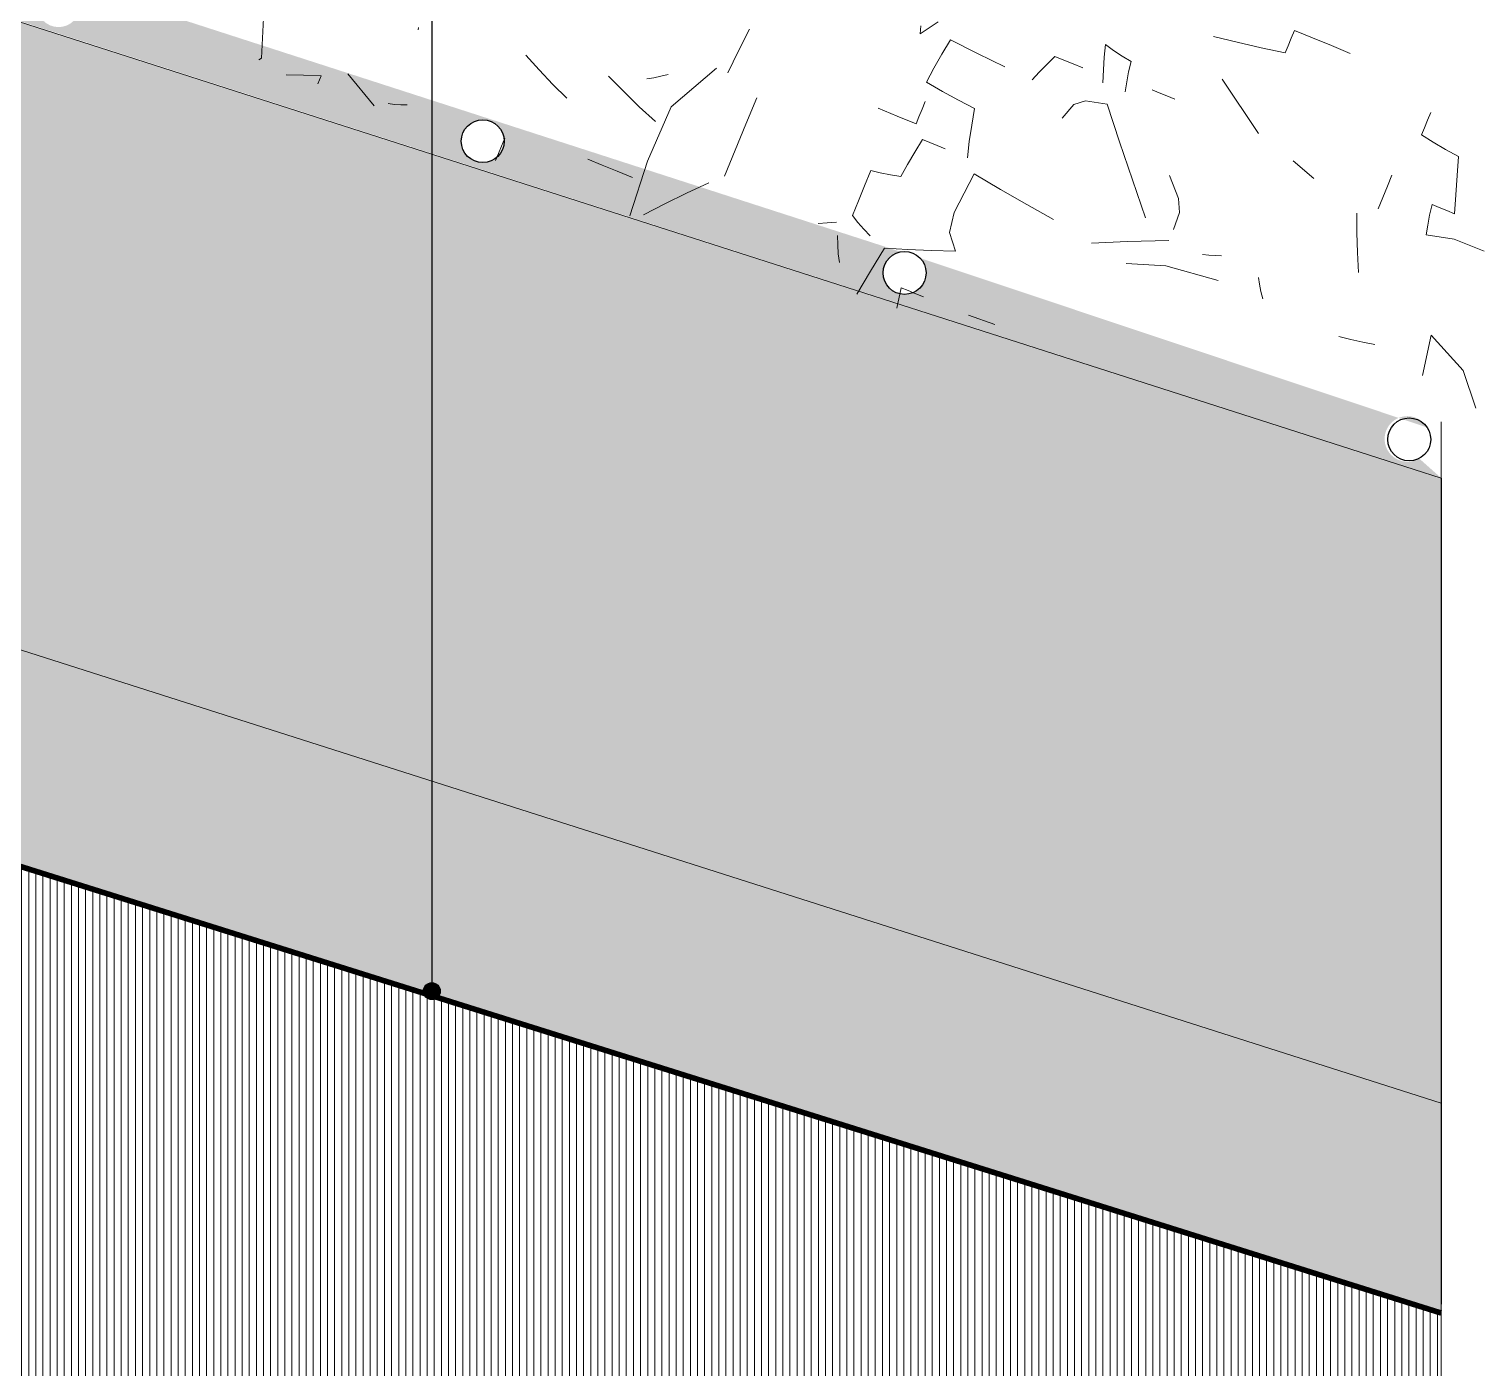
# Model space of a CAD drawing. Header units: metres. Extents: x -325 to 301, y -147 to 149.
# Drawn here: x 16.218 to 17.513, y 90.131 to 91.326 of the extents above; entities that cross this region are included whole.
import ezdxf

# ---------------------------------------------------------------- set-up
doc = ezdxf.new("R2010")
doc.units = ezdxf.units.M
doc.linetypes.add('ACAD_ISO03W100', pattern=[30, 12, -18])
doc.layers.add('-AUX-QAD', color=5, linetype='Continuous', plot=False)
doc.layers.add('0-TX-1_25', color=7, linetype='Continuous', true_color=0x3f4f7f)
for name, color, linetype in [('02-L-Geotextile', 32, 'Continuous'), ('02-TRAÇ-D-linia 2', 251, 'Continuous'), ('10-DET-encoixinat', 37, 'Continuous'), ('10-DET_TERRENY_compactat', 252, 'Continuous'), ('10-DET_TERRENY_sol estructural', 251, 'Continuous')]:
    doc.layers.add(name, color=color, linetype=linetype)
for name, color, linetype, lineweight in [('05-VEG-sec plano 2_', 251, 'Continuous', 18), ('1-CM', 7, 'Continuous', 0), ('2-L-secció', 1, 'Continuous', 0), ('3-TR Seleccionat', 44, 'Continuous', 0)]:
    doc.layers.add(name, color=color, linetype=linetype, lineweight=lineweight)

# ---------------------------------------------------------------- blocks, each defined once
blk = doc.blocks.new('arbusto')
at = {"color": 0}
for p, q in [((85.55849472642876, 109.3330844100565), (85.55806767835747, 109.326134518953)), ((85.57476004841737, 109.3320849623997), (85.55849472642876, 109.3330844100565)), ((85.59146953257732, 109.331058222102), (85.57476004841737, 109.3320849623997)), ((85.60840060084593, 109.3300178648205), (85.59146953257732, 109.331058222102)), ((85.55765424703714, 109.3194062095135), (85.55726810742635, 109.313122062129)), ((85.55806767835747, 109.326134518953), (85.55765424703714, 109.3194062095135)), ((85.51691636093892, 109.3086254058871), (85.49676774989348, 109.306820741971)), ((85.53707858826965, 109.3106516526313), (85.51691636093892, 109.3086254058871)), ((85.55726810742635, 109.313122062129), (85.53707858826965, 109.3106516526313)), ((85.68659633374773, 109.2981991490815), (85.68702338146977, 109.3051490401849)), ((85.68579676304944, 109.2851866903948), (85.68618290196173, 109.2914708398748)), ((85.68618290196173, 109.2914708398748), (85.68659633374773, 109.2981991490815)), ((85.69695110549219, 109.2825345920864), (85.68579676304944, 109.2851866903948)), ((85.70856322464533, 109.2800767834997), (85.69695110549219, 109.2825345920864)), ((85.72042422031518, 109.2780495205661), (85.70856322464533, 109.2800767834997)), ((85.41446511284448, 109.271802516887), (85.41688308655284, 109.2616350800963)), ((85.42236659140326, 109.2693502950715), (85.41446511284448, 109.271802516887)), ((85.4305032659322, 109.2671060406137), (85.42236659140326, 109.2693502950715)), ((85.4391113956226, 109.2652786553372), (85.4305032659322, 109.2671060406137)), ((85.52924862410873, 109.2647494601551), (85.51489017170388, 109.2756505991565)), ((85.72449484351091, 109.2627711046953), (85.72042422031518, 109.2780495205661)), ((85.41688308655284, 109.2616350800963), (85.4195226415759, 109.251454027486)), ((85.43987113132607, 109.2565115570324), (85.4391113956226, 109.2652786553372)), ((85.44110232184175, 109.2481613274431), (85.43987113132607, 109.2565115570324)), ((85.54360707732849, 109.2538483210374), (85.52924862410873, 109.2647494601551)), ((85.7285654663574, 109.2474926868454), (85.72449484351091, 109.2627711046953)), ((85.27757267060224, 109.2451480795862), (85.26667153125163, 109.2307896263665)), ((85.37799772748258, 109.2489961618558), (85.37376687652431, 109.2405357176904)), ((85.38601959694643, 109.2485032455297), (85.37799772748258, 109.2489961618558)), ((85.39426305121742, 109.2479967131512), (85.38601959694643, 109.2485032455297)), ((85.40295066521503, 109.2474628883647), (85.39426305121742, 109.2479967131512)), ((85.4195226415759, 109.251454027486), (85.4226063597016, 109.241245683399)), ((85.44256870960817, 109.2400190636981), (85.44110232184175, 109.2481613274431)), ((85.46942851762287, 109.2483874803875), (85.46314436895773, 109.2487736206967)), ((85.47615682613105, 109.2479740486015), (85.46942851762287, 109.2483874803875)), ((85.48310671828222, 109.2475470016943), (85.47615682613105, 109.2479740486015)), ((85.55796553066466, 109.2429471827345), (85.54360707732849, 109.2538483210374)), ((85.67274904157966, 109.2358941258863), (85.67336235102266, 109.2458753010724)), ((85.73263609060086, 109.2322142701596), (85.7285654663574, 109.2474926868454)), ((85.26667153125163, 109.2307896263665), (85.26509836595505, 109.2371941675665)), ((85.29193112289067, 109.2342469415162), (85.28913133998867, 109.2206891310634)), ((85.31676366738975, 109.2307543635834), (85.29193112289067, 109.2342469415162)), ((85.37000747944694, 109.2324921432883), (85.36648328008596, 109.224656534614)), ((85.37376687652431, 109.2405357176904), (85.37000747944694, 109.2324921432883)), ((85.67213573213667, 109.2259129510494), (85.67274904157966, 109.2358941258863)), ((85.71267374092713, 109.2334408883471), (85.71895788924303, 109.2330547497841)), ((85.71343347697984, 109.2246737892274), (85.71267374092713, 109.2334408883471)), ((85.71895788924303, 109.2330547497841), (85.72568619856611, 109.2326413169503)), ((85.72568619856611, 109.2326413169503), (85.73263609060086, 109.2322142701596)), ((85.28913133998867, 109.2206891310634), (85.28658042964526, 109.2075618694071)), ((85.34160982770845, 109.2274833667325), (85.31676366738975, 109.2307543635834)), ((85.41366183070932, 109.2224999705795), (85.40550092491321, 109.216507203877)), ((85.43166757118888, 109.2256606102455), (85.41366183070932, 109.2224999705795)), ((85.4513902075123, 109.1994015696691), (85.43166757118888, 109.2256606102455)), ((85.61311519588344, 109.2225634306669), (85.59228633274324, 109.2308194255456)), ((85.67152242199518, 109.2159317762125), (85.67213573213667, 109.2259129510494)), ((85.7146646665642, 109.2163235613843), (85.71343347697984, 109.2246737892274)), ((85.28658042964526, 109.2075618694071), (85.28448729892261, 109.1946288963081)), ((85.40550092491321, 109.216507203877), (85.40019077342004, 109.202547601657)), ((85.71613105467986, 109.208181297523), (85.7146646665642, 109.2163235613843)), ((85.7389971872326, 109.2121774192201), (85.71613105467986, 109.208181297523)), ((85.76575809263159, 109.2107674926519), (85.7389971872326, 109.2121774192201)), ((85.47155700752046, 109.1731152368011), (85.4513902075123, 109.1994015696691)), ((85.6613015353214, 109.1915126629174), (85.65593735151924, 109.2068705655402)), ((85.13189040718134, 109.1889771652641), (85.12892606656533, 109.1691215933533)), ((85.28448729892261, 109.1946288963081), (85.2993386676535, 109.191749626887)), ((85.2993386676535, 109.191749626887), (85.31420365325175, 109.1890919415746)), ((85.31420365325175, 109.1890919415746), (85.32909593067598, 109.1868784176186)), ((85.32909593067598, 109.1868784176186), (85.33128673397005, 109.1730139525607)), ((85.51252810098231, 109.170783051406), (85.49938921211287, 109.1864333350677)), ((85.66710988152772, 109.1761274703313), (85.6613015353214, 109.1915126629174)), ((85.28771744295955, 109.1656722771004), (85.28813087532762, 109.1724005873548)), ((85.28813087532762, 109.1724005873548), (85.28855792200193, 109.1793504796224)), ((85.33128673397005, 109.1730139525607), (85.33372641215101, 109.1595800361829)), ((85.49194538861047, 109.1468152898597), (85.47155700752046, 109.1731152368011)), ((85.673139808001, 109.1607286595972), (85.66710988152772, 109.1761274703313)), ((85.12892606656533, 109.1691215933533), (85.1264058870729, 109.1492387281032)), ((85.25369075173512, 109.1614552272949), (85.27040023729205, 109.1604284860659)), ((85.27040023729205, 109.1604284860659), (85.28733130253386, 109.1593881297158)), ((85.28733130253386, 109.1593881297158), (85.28771744295955, 109.1656722771004)), ((85.33372641215101, 109.1595800361829), (85.33662386820652, 109.1463404085953)), ((85.51706733810715, 109.1601145735476), (85.51252810098231, 109.170783051406)), ((85.51689832529519, 109.1452820163686), (85.51706733810715, 109.1601145735476)), ((85.11642471200321, 109.1498520366149), (85.09125862061046, 109.1074637009297)), ((85.29669916897546, 109.1487936453195), (85.29400616255589, 109.1369735589251)), ((85.30298331670929, 109.1484075059416), (85.29669916897546, 109.1487936453195)), ((85.30971162673086, 109.1479940743884), (85.30298331670929, 109.1484075059416)), ((85.31666151899844, 109.1475670272484), (85.30971162673086, 109.1479940743884)), ((85.15428231423721, 109.113758248277), (85.15573610155843, 109.1374176249374)), ((85.29400616255589, 109.1369735589251), (85.29154835408553, 109.1253614381421)), ((85.34599173464812, 109.135745924199), (85.34084228402935, 109.1002539313631)), ((85.37071750126779, 109.1305156240705), (85.34599173464812, 109.135745924199)), ((85.51628501561936, 109.1353008415317), (85.48402280115988, 109.1235533981817)), ((85.55639597703703, 109.1358788872603), (85.5512986134272, 109.1344478188548)), ((85.56150695704855, 109.1375315368641), (85.55639597703703, 109.1358788872603)), ((85.06985575915314, 109.1256996870507), (85.06467891146895, 109.1229750590865)), ((85.07504622382112, 109.1286458980758), (85.06985575915314, 109.1256996870507)), ((85.0802639820613, 109.1320362698752), (85.07504622382112, 109.1286458980758)), ((85.29154835408553, 109.1253614381421), (85.2895619997289, 109.1141661882866)), ((85.39547056145966, 109.1257294855313), (85.37071750126779, 109.1305156240705)), ((85.42023723653983, 109.1211649292381), (85.39547056145966, 109.1257294855313)), ((85.48402280115988, 109.1235533981817), (85.45626342087053, 109.1126433686586)), ((85.5512986134272, 109.1344478188548), (85.54622853978071, 109.1334609148325)), ((85.59885904449038, 109.125217517023), (85.59613441547845, 109.1303943665698)), ((85.60180525353644, 109.120027052355), (85.59885904449038, 109.125217517023)), ((85.74646534677595, 109.1311759038363), (85.7506823973963, 109.0971492110984)), ((85.78116576070897, 109.1119374784175), (85.74646534677595, 109.1311759038363)), ((85.04996035189833, 109.1068844713736), (85.03412207588553, 109.1148338115308)), ((85.15285581839271, 109.090543033788), (85.15428231423721, 109.113758248277)), ((85.27240376290865, 109.111509517068), (85.26430240704212, 109.1107088738354)), ((85.28075399179943, 109.1127407077001), (85.27240376290865, 109.111509517068)), ((85.2895619997289, 109.1141661882866), (85.28075399179943, 109.1127407077001)), ((85.5205200019991, 109.1148546152981), (85.48895980324596, 109.106069694506)), ((85.56527092703618, 109.1172625321196), (85.5205200019991, 109.1148546152981)), ((85.60519562591799, 109.1148092953954), (85.60180525353644, 109.120027052355)), ((85.80097133573145, 109.0858216201887), (85.78116576070897, 109.1119374784175)), ((84.97818525729235, 109.10127594613), (84.96364054258447, 109.1091458025621)), ((84.99274358805269, 109.0936276728753), (84.97818525729235, 109.10127594613)), ((85.06625640485436, 109.0991294198902), (85.04996035189833, 109.1068844713736)), ((85.08280133223161, 109.0918049162719), (85.06625640485436, 109.0991294198902)), ((85.09125862061046, 109.1074637009297), (85.08729548589326, 109.0586518738419)), ((85.26430240704212, 109.1107088738354), (85.26346192811616, 109.0970306724776)), ((85.34084228402935, 109.1002539313631), (85.34239685314242, 109.0832746234955)), ((85.6848178554792, 109.1062057941454), (85.67475719575305, 109.1055255430983)), ((85.69490580784623, 109.107330206898), (85.6848178554792, 109.1062057941454)), ((85.70500737451948, 109.1086762028281), (85.69490580784623, 109.107330206898)), ((85.00732921145391, 109.0864235601621), (84.99274358805269, 109.0936276728753)), ((85.15144293790217, 109.0675494018942), (85.15285581839271, 109.090543033788)), ((85.26346192811616, 109.0970306724776), (85.26264874194749, 109.0837966317777)), ((85.26264874194749, 109.0837966317777), (85.2618491705507, 109.07078417507)), ((85.34239685314242, 109.0832746234955), (85.35198639868759, 109.0702549788402)), ((85.2618491705507, 109.07078417507), (85.26790614845231, 109.0667010073084)), ((85.26790614845231, 109.0667010073084), (85.27443458058406, 109.0630347105907)), ((85.33289056178182, 109.0644522199873), (85.3142525034491, 109.0588437505066)), ((85.35198639868759, 109.0702549788402), (85.33289056178182, 109.0644522199873)), ((85.08729548589326, 109.0586518738419), (85.08787603268865, 109.0113422072027)), ((85.14084845408797, 109.0581815347541), (85.1262502882164, 109.0440502521815)), ((85.24407762452029, 109.0581463286653), (85.23714943707455, 109.0553068957524)), ((85.25125468662009, 109.061416308512), (85.24407762452029, 109.0581463286653)), ((85.25823620054871, 109.0439923248487), (85.2556319644209, 109.0511284787208)), ((85.27443458058406, 109.0630347105907), (85.2811982112471, 109.0595763800666)), ((85.29586331860628, 109.0536658299388), (85.29081928054802, 109.0319713456556)), ((85.3142525034491, 109.0588437505066), (85.29586331860628, 109.0536658299388)), ((84.85854752617888, 109.0293299995828), (84.82959210406989, 109.0472505987855)), ((85.05282254389022, 109.0435527079972), (85.03981008590199, 109.0443522790447)), ((85.06605658330955, 109.0427395207807), (85.05282254389022, 109.0435527079972)), ((85.07973478583153, 109.0418990413891), (85.06605658330955, 109.0427395207807)), ((85.1262502882164, 109.0440502521815), (85.11209628428333, 109.0298916774336)), ((85.26107563322876, 109.037064137985), (85.25823620054871, 109.0439923248487)), ((84.79503158887383, 109.0343459345168), (84.78149089438375, 109.0301685333252)), ((84.80901644635014, 109.0384960428346), (84.79503158887383, 109.0343459345168)), ((84.80858939874452, 109.0315461504506), (84.80901644635014, 109.0384960428346)), ((84.87397356762085, 109.03580309276), (84.86890349537134, 109.0348161859438)), ((84.87907093192916, 109.0372341604671), (84.87397356762085, 109.03580309276)), ((84.88418191194069, 109.0388868107693), (84.87907093192916, 109.0372341604671)), ((84.96848807379138, 109.0249860672047), (84.9689015056938, 109.0317143761786)), ((84.9689015056938, 109.0317143761786), (84.96932855329942, 109.0386642684462)), ((85.11209628428333, 109.0298916774336), (85.09816386201419, 109.015719485702)), ((85.26438652200159, 109.0305528203025), (85.26107563322876, 109.037064137985)), ((85.29081928054802, 109.0319713456556), (85.2862330195494, 109.0104711505119)), ((85.31928298214916, 109.0271796184825), (85.32556713104714, 109.0267934801523)), ((85.32127390918322, 109.0100622905884), (85.31928298214916, 109.0271796184825)), ((84.96810193429701, 109.0187019195873), (84.96848807379138, 109.0249860672047)), ((85.32556713104714, 109.0267934801523), (85.33229544013739, 109.0263800483663)), ((85.33229544013739, 109.0263800483663), (85.33924533147365, 109.0259530013427)), ((85.40224314911757, 109.0233804426389), (85.37917003233451, 109.0234997636871))]:
    blk.add_line(p, q, dxfattribs=at)
blk = doc.blocks.new('ccddddddddddd')
for points in [[(91.60159949725494, 14.35670836362988), (91.60159949678928, 14.3457591352053)], [(91.9630673378706, 19.84226094093174), (92.00688161421567, 19.84226094093174), (92.01783512206748, 19.75466727791354), (92.08355653658509, 19.49188628932461), (92.1711850897409, 19.09771488886327), (92.25881364196539, 18.61594982584938), (92.324535056483, 18.02469264343381), (92.39025647100061, 17.32394342357293), (92.41216360917315, 16.4699052516371), (92.41216360917315, 15.57207033177838), (92.40121010132134, 14.80562582332641), (92.33548868680373, 14.32386076077819), (92.31358154863119, 14.10487660346553), (92.324535056483, 14.09392737504095)]]:
    blk.add_lwpolyline(points)
blk = doc.blocks.new('POINT')
at = {"layer": '0-TX-1_25'}
h = blk.add_hatch(dxfattribs=at)
h.set_pattern_fill('ANGLE', color=256)
h.set_pattern_definition([(0, (-83.74681484067048, -12.72584030761209), (0, 6.985), [5.08, -1.905]), (90, (-83.74681484067048, -12.72584030761209), (-6.985, 4.277078946022131e-16), [5.08, -1.905])])
edge = h.paths.add_edge_path()
edge.add_arc((0, 0), 0.0075, 0, 360)
h = blk.add_hatch(color=256, dxfattribs=at)
h.dxf.hatch_style = 1
edge = h.paths.add_edge_path()
edge.add_arc((0, 0), 0.0075, 0, 360)
blk.add_circle((0, 0), 0.0075, dxfattribs=at)

msp = doc.modelspace()

# ---------------------------------------------------------------- hatches: boundary and pattern name
at = {"layer": '10-DET-encoixinat'}
h = msp.add_hatch(dxfattribs=at)
h.set_pattern_fill('CROSS', color=256, scale=0.002, angle=91)
h.set_pattern_definition([(90.99999999999999, (0, 2.49840572743949), (-0.01291971129023967, 0.01247642016673267), [0.00635, -0.01905]), (181, (0.003119105041683167, 2.50163565526205), (-0.01247642016673267, -0.01291971129023967), [0.00635, -0.01905])])
h.paths.add_polyline_path([(14.45754879374888, 91.89461548896476), (14.37095549367384, 91.89653932661615), (14.36337392067196, 91.83752257480859), (14.50578155851585, 91.31536014367654), (17.47863539828253, 90.36703728319037), (17.47863539901869, 90.92498903769368)])
at = {"layer": '10-DET_TERRENY_compactat'}
h = msp.add_hatch(dxfattribs=at)
h.set_pattern_fill('HEX', color=256, scale=0.002, angle=0.5782318252177278)
h.set_pattern_definition([(0.5782318252177278, (0, 0), (-0.000110995747240735, 0.01099796253877573), [0.00635, -0.0127]), (120.5782318252177, (0, 0), (-0.00946901707482901, -0.005595106406210373), [0.00635, -0.0127]), (60.57823182521773, (0.006349676630719095, 6.408342453239108e-05), (-0.009580012822069743, 0.00540285613256535), [0.00635, -0.0127])])
edge = h.paths.add_edge_path(flags=16)
edge.add_arc((18.16896894085706, 90.72107501624285), 0.01914789983742438, 0, 360)
edge = h.paths.add_edge_path(flags=16)
edge.add_arc((17.8472718007883, 90.82195383159976), 0.01914789983742438, 0, 360)
edge = h.paths.add_edge_path(flags=16)
edge.add_arc((16.62312897064486, 91.22556667452983), 0.01914789983742438, 0, 360)
edge = h.paths.add_edge_path(flags=16)
edge.add_arc((16.2445230321283, 91.34650686807282), 0.01914789983742438, 0, 360)
edge = h.paths.add_edge_path(flags=16)
edge.add_arc((15.77555798970672, 91.49670842936035), 0.01914789983742438, 0, 360)
edge = h.paths.add_edge_path(flags=16)
edge.add_arc((15.39898614050142, 91.61809353893565), 0.01914789983742438, 0, 360)
edge = h.paths.add_edge_path(flags=16)
edge.add_arc((15.02038020198486, 91.74024271602585), 0.01914789983742438, 0, 360)
edge = h.paths.add_edge_path(flags=16)
edge.add_arc((14.55141515956328, 91.8935392063967), 0.01914789983742438, 0, 360)
edge = h.paths.add_edge_path(flags=16)
edge.add_arc((20.16896894085706, 90.72107501624285), 0.01914789983742438, 0, 360)
edge = h.paths.add_edge_path(flags=16)
edge.add_arc((19.66896894085706, 90.72107501624285), 0.01914789983742438, 0, 360)
edge = h.paths.add_edge_path(flags=16)
edge.add_arc((19.16896894085706, 90.72107501624285), 0.01914789983742438, 0, 360)
edge = h.paths.add_edge_path(flags=16)
edge.add_arc((18.66896894085706, 90.72107501624285), 0.01914789983742438, 0, 360)
edge = h.paths.add_edge_path()
edge.add_line((17.52441609557628, 90.95626011791525), (17.52441609557525, 90.90592659947009))
edge.add_arc((-145.9364079195137, -410.7959589572569), 527.6591920537982, 71.88115746555849, 71.95373492411397, ccw=False)
edge.add_line((18.15979839586791, 90.6984657692467), (20.52863538058391, 90.6984657688791))
edge.add_line((20.52863538058391, 90.6984657688791), (20.52863538059167, 90.7484657688791))
edge.add_line((20.52863538059167, 90.7484657688791), (18.16767389672307, 90.74846576924556))
edge.add_line((18.16767389672307, 90.74846576924556), (17.52441609557628, 90.95626011791525))
edge = h.paths.add_edge_path()
edge.add_line((17.47863539901869, 90.92498903769368), (17.45894967525398, 90.94243059996695))
edge.add_arc((17.44846716211297, 90.95987437726554), 0.02035112891694454, 30.428129686855414, 301.00297869340665, ccw=False)
edge.add_line((17.46601523083509, 90.97018135220087), (17.01348402283274, 91.12130871442022))
edge.add_arc((16.99970081985014, 91.10801716132342), 0.01914789983744217, -259.7641563526961, 43.95968156814769, ccw=False)
edge.add_line((16.99629823023239, 91.12686031530777), (14.52602967030368, 91.92484184858164))
edge.add_line((14.52602967030368, 91.92484184858164), (14.36337185576943, 91.92484184858164))
edge.add_line((14.36337185576943, 91.92484184858164), (14.36336641735836, 91.8967079326254))
edge.add_line((14.36336641735836, 91.8967079326254), (14.45754879374817, 91.89461548896543))
edge.add_arc((-666.8325788035609, -2036.007367740641), 2234.305952235291, 72.16513525413768, 72.24649940094321, ccw=False)
edge = h.paths.add_edge_path(flags=17)
edge.add_line((17.47863539901869, 90.97086660048058), (17.47863539901869, 90.97104885425993))
edge.add_line((17.47863539901869, 90.97104885425993), (17.4779287062999, 90.9712771402643))
edge.add_arc((17.46866586227178, 90.95451880536231), 0.01914789983722896, 58.623497369280415, 61.06922943382881, ccw=False)
at = {"layer": '10-DET_TERRENY_sol estructural'}
h = msp.add_hatch(dxfattribs=at)
h.set_pattern_fill('AR-SAND', color=256, scale=0.0002, angle=-44.30170654748505)
h.set_pattern_definition([(353.1982934525149, (-5.987744438453291, 96.6969005052321), (0.006607462870967802, 0.007228690418324882), [0, -0.007721600000000001, 0, -0.008636, 0, -0.008255]), (323.198293452515, (-5.987744438453291, 96.6969005052321), (0.01644736167153624, 0.003980961793446484), [0, -0.004165600000000001, 0, -0.006959600000000001, 0, -0.002667]), (283.1982934525149, (-5.992216242948047, 96.70126461649565), (0.01134189639078983, -0.0110285894099195), [0, -0.002539999999999997, 0, -0.009143999999999987, 0, -0.01193799999999999]), (273.1982934525149, (-5.992216242948047, 96.70126461649565), (0.0140431583982183, -0.007475030295226294), [0, -0.00127, 0, -0.0059944, 0, -0.006858])])
h.paths.add_polyline_path([(14.56580561513, 91.09527143497395), (17.47863539741155, 90.1798909643496), (17.47863539828253, 90.36703728319037), (14.50578154996546, 91.31536014640406)])
at = {"layer": '3-TR Seleccionat'}
h = msp.add_hatch(dxfattribs=at)
h.set_pattern_fill('ANSI31', color=256, scale=0.002, angle=45, style=0)
h.set_pattern_definition([(90, (0, 2.49840572743949), (-0.006350000000000001, 0), [])])
h.paths.add_polyline_path([(17.47863539901869, 89.4984657782185), (17.47863539757853, 90.17989096429712), (14.56580562726668, 91.0952714311599), (14.52863540058277, 89.4984657782185)])

# ---------------------------------------------------------------- linework, layer by layer
at = {"layer": '-AUX-QAD'}
for radius in [4.207516772289723, 3.964910058218936]:
    msp.add_circle((16.89760635375546, 90.82832178061602), radius, dxfattribs=at)
msp.add_line((17.47863539901869, 90.92498903769368), (17.47863539804595, 90.18773252914535))
at = {"layer": '0-TX-1_25'}
msp.add_lwpolyline([(16.57767314617207, 92.31817041333886), (16.57767310060712, 90.46707240104797)], dxfattribs=at)
at = {"layer": '02-L-Geotextile', "linetype": 'ACAD_ISO03W100', "ltscale": 0.002, "const_width": 0.005}
msp.add_lwpolyline([(14.47588282941249, 91.42498904640154), (14.56580561513, 91.09527143497395), (17.47863539901869, 90.17989096384453)], dxfattribs=at)
at = {"layer": '02-TRAÇ-D-linia 2'}
for centre in [(16.62312897064486, 91.22556667452983, -5.348606051433417e-09), (16.99970081985015, 91.10801716132343, -1.069721210286683e-08), (17.45016192786972, 90.95944287683086, -1.069721210286683e-08)]:
    msp.add_circle(centre, 0.01914789983742415, dxfattribs=at)
at = {"layer": '1-CM'}
for points in [[(14.45754879374884, 91.89461548896477), (17.47863539901869, 90.92498903769368)], [(14.58747964445835, 91.08846019482267), (17.47863539757853, 90.17989096429712), (17.47863539901869, 90.36703728295554), (14.50578155851585, 91.31536014367654)], [(14.56580562726668, 91.0952714311599), (17.47863539757853, 90.17989096429712)]]:
    msp.add_lwpolyline(points, dxfattribs=at)
at = {"layer": '2-L-secció'}
msp.add_line((17.47863539901869, 90.97498903769367), (17.47863539901869, 89.4984657782185), dxfattribs=at)

# ---------------------------------------------------------------- block references
at = {"layer": '0-TX-1_25'}
msp.add_blockref('POINT', (16.57767310060712, 90.46707240104797), dxfattribs=at)
at = {"layer": '05-VEG-sec plano 2_'}
for name, p, xscale, yscale, zscale, rotation in [('arbusto', (-108.1477038865629, 9.274562600256402), 1.080001674432827, 1.080001674432827, 1.080001674432827, 341.2219139133144), ('ccddddddddddd', (33.30561890586283, 86.09588401271169, -5.348606051433417e-09), -0.1891516853244664, 0.1891516853244665, 0.1891516853244665, 351.5533585797852)]:
    msp.add_blockref(name, p, dxfattribs=dict(at, xscale=xscale, yscale=yscale, zscale=zscale, rotation=rotation))

doc.saveas('drawing.dxf')
